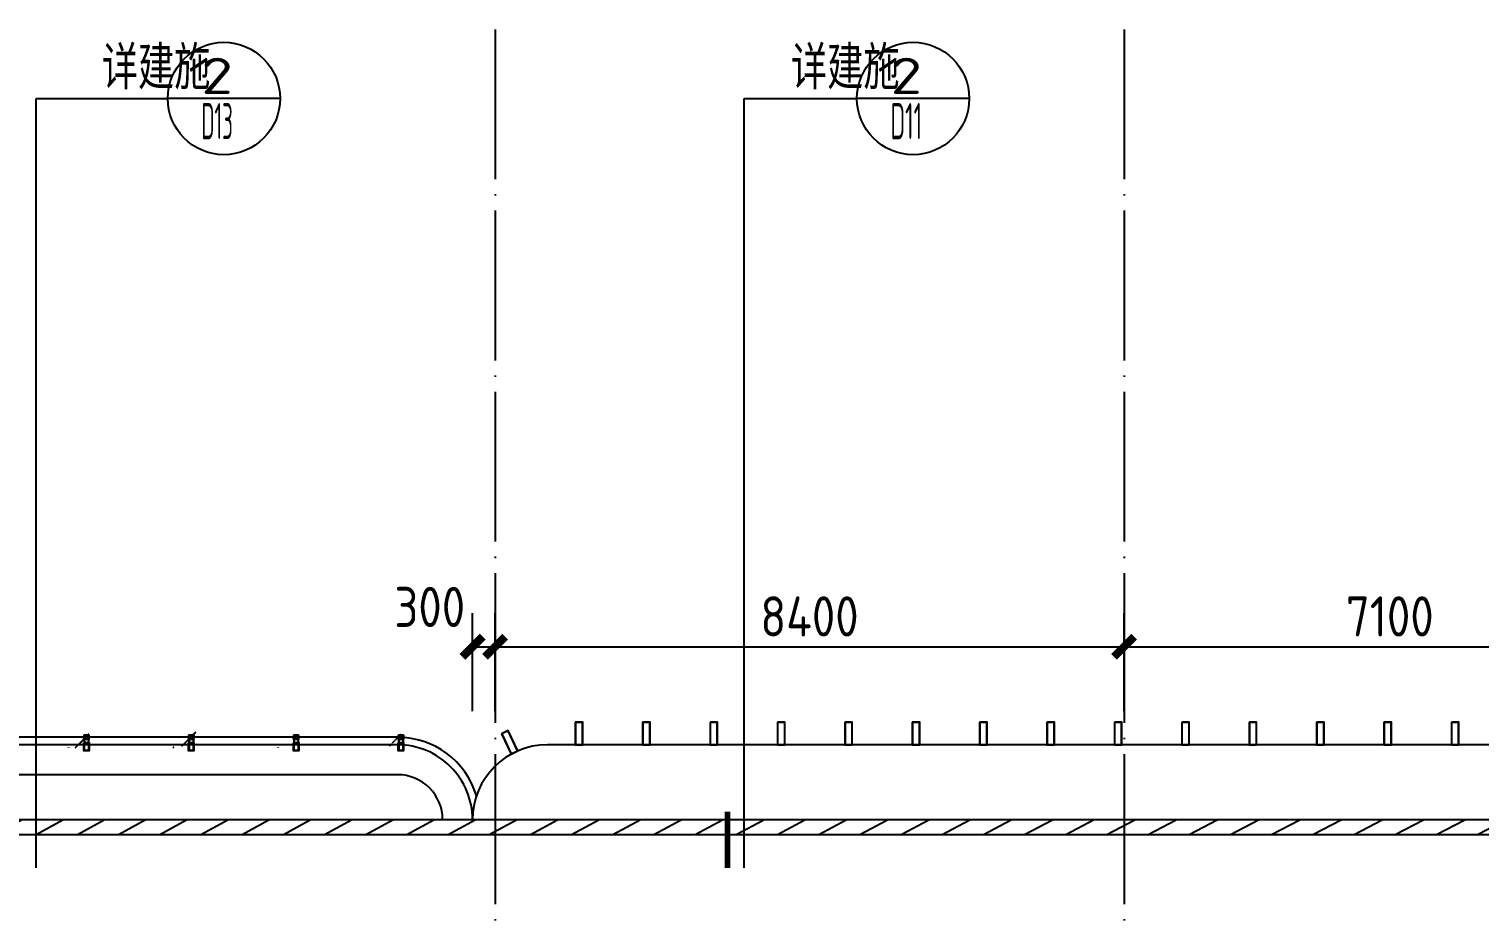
# Model space of a CAD drawing. Header units: inches. Extents: x 0 to 1813292486, y 0 to 3473589894.
# Drawn here: x 600559262 to 600578627, y 3473289352 to 3473301276 of the extents above; entities that cross this region are included whole.
import ezdxf
from ezdxf.enums import TextEntityAlignment as Align

# ---------------------------------------------------------------- set-up
doc = ezdxf.new("R2010")
doc.units = ezdxf.units.IN
doc.header["$LTSCALE"] = 1000
doc.header["$MEASUREMENT"] = 0
for name, pattern in [('AX-MALL-GIRD-200$0$DOTE', [2.4200000000000004, 2, -0.2, 0.02, -0.2]), ('AX-MALL-WALL-P02-QT$0$CENTER', [2, 1.25, -0.25, 0.25, -0.25]), ('AX-MALL-WALL-P02-QT$0$HIDDEN', [0.375, 0.25, -0.125]), ('AX-MALL-WALL-P02-QT$0$HIDDEN2', [4.7624999999999975, 3.174999999999998, -1.587499999999999])]:
    doc.linetypes.add(name, pattern=pattern)
for name, color, linetype in [('A-Anno-Note', 241, 'Continuous'), ('AX-MALL-DIM-P02$0$A-Anno-Dims', 3, 'Continuous'), ('AX-MALL-DIM-P02$0$A-Detl-Thin', 131, 'Continuous'), ('AX-MALL-DIM-SY-P02$0$A-Anno-Note', 241, 'Continuous'), ('AX-MALL-DIM-SY-P02$0$DIM_IDEN', 3, 'Continuous'), ('AX-MALL-GIRD-200$0$A-Grid', 222, 'AX-MALL-GIRD-200$0$DOTE'), ('AX-MALL-P02-200$0$A-Anno-Note', 241, 'Continuous'), ('AX-MALL-WALL-P02$0$A-Anno-Note', 241, 'Continuous'), ('AX-MALL-WALL-P02-QT$0$A-Anno-Note', 241, 'Continuous'), ('AX-MALL-WALL-P02-QT$0$A-Detl-Fine', 152, 'Continuous'), ('AX-MALL-WALL-P02-QT$0$A-Detl-Patt', 8, 'Continuous'), ('AX-MALL-WALL-P02-QT$0$A-Detl-Thin', 131, 'Continuous'), ('AX-MALL-WALL-P02-QT$0$A-Flor', 41, 'Continuous'), ('AX-MALL-WALL-P02-QT$0$A-Wall', 2, 'Continuous'), ('AX-MALL-WALL-P02-QT$0$A-Wall-Patt', 13, 'Continuous'), ('AX-MALL-WALL-P02-QT$0$A-Wind', 4, 'Continuous'), ('AX-MALL-WALL-P02-QT$0$AP', 3, 'Continuous'), ('AX-MALL-WALL-P02-QT$0$FIX', 2, 'Continuous'), ('AX-MALL-WALL-P02-QT$0$GASKET', 2, 'Continuous'), ('AX-MALL-WALL-P02-QT$0$TEXT', 2, 'Continuous'), ('AX-MALL-ZTKD-P02$0$A-Anno-Note', 241, 'Continuous')]:
    doc.layers.add(name, color=color, linetype=linetype)
doc.styles.add('AX-MALL-DIM-P02$0$_TCH_DIM_T3', font='gbenor.shx')
doc.styles.add('AX-MALL-DIM-SY-P02$0$_TCH_DIM', font='gbenor.shx')
doc.styles.add('AX-MALL-DIM-SY-P02$0$_TCH_LABEL', font='gbenor.shx')
doc.dimstyles.new('AX-MALL-DIM-P02$0$_TCH_ARCH&&180', dxfattribs={"dimtxt": 535.5, "dimasz": 270, "dimexe": 450, "dimexo": 450, "dimgap": 137.25, "dimtad": 1, "dimdec": 0, "dimzin": 0, "dimdsep": 46, "dimtxsty": 'AX-MALL-DIM-P02$0$_TCH_DIM_T3', "dimblk": 'AX-MALL-DIM-P02$0$_ArchTick', "dimcen": 0.09, "dimclrt": 7, "dimazin": 2, "dimtfac": 1, "dimtdec": 0, "dimtix": 1, "dimtmove": 2, "dimatfit": 3, "dimfxl": 500, "dimtolj": 1, "dimtzin": 0, "dimarcsym": 0})

# ---------------------------------------------------------------- blocks, each defined once
blk = doc.blocks.new('AX-MALL-GIRD-200')
at = {"layer": 'AX-MALL-GIRD-200$0$A-Grid'}
for p, q in [((600401631.5671628, 3473162765.920172), (600362902.028213, 3473058802.19309)), ((600409503.1075954, 3473159833.540385), (600370773.5686462, 3473055869.813304))]:
    blk.add_line(p, q, dxfattribs=at)
blk = doc.blocks.new('AX-MALL-WALL-P02-QT$0$gerthrthrth')
at = {"layer": 'AX-MALL-WALL-P02-QT$0$A-Flor'}
for points in [[(-99.99999976158142, 300.0000004768372), (-99.99999976158142, 4.76837158203125e-07), (1.192092895507812e-07, 4.76837158203125e-07), (1.192092895507812e-06, 299.9999995231628)], [(-96.99999964237213, 296.9999995231628), (-96.99999988079071, 3.000000476837158), (-2.999999761581421, 3.000000953674316), (-2.999998927116394, 296.9999995231628)]]:
    blk.add_lwpolyline(points, close=True, dxfattribs=at)
blk = doc.blocks.new('AX-MALL-WALL-P02-QT$0$fegehrthr')
at = {"layer": 'AX-MALL-WALL-P02-QT$0$A-Detl-Fine'}
blk.add_line((242327.1743551493, 135611.3383717537), (232571.174358964, 135611.3371806145), dxfattribs=at)
blk.add_arc((242327.1743528843, 134611.338373661), 1000.000000363396, 0, 90, dxfattribs=at)
at = {"layer": 'AX-MALL-WALL-P02-QT$0$A-Detl-Patt'}
blk.add_lwpolyline([(242927.1743543148, 134611.3384227753, 0.4142135738746537), (242327.1742802858, 135211.3383727074), (232571.1742845774, 135211.3371815681, 0.4142135345914219), (231971.1743576527, 134611.3371653557)], format="xyb", dxfattribs=at)
at = {"layer": 'AX-MALL-WALL-P02-QT$0$A-Detl-Thin'}
blk.add_line((242327.1743412018, 135711.3383760452), (232505.1489539146, 135711.3371729851), dxfattribs=at)
for points in [[(238131.1743600368, 135636.3371767998), (238131.1743596792, 135536.3371739388), (238211.1743606329, 135536.3371748924), (238211.17435956, 135636.3371767998)], [(239531.1743593216, 135636.3371758461), (239531.1743594408, 135536.3371748924), (239611.1743592024, 135536.3371758461), (239611.1743592024, 135636.3371772766)], [(240931.1743590832, 135636.3371763229), (240931.1743593216, 135536.3371767998), (241011.1743587255, 135536.3371767998), (241011.1743600368, 135636.3371787071)], [(242331.17435956, 135636.3371782303), (242331.1743587255, 135536.3371782303), (242411.174358964, 135536.3371772766), (242411.1743593216, 135636.3371767998)]]:
    blk.add_lwpolyline(points, close=True, dxfattribs=at)
blk.add_arc((242327.1743528843, 134611.338373661), 1100.000000363396, 16.89937965092913, 90, dxfattribs=at)
at = {"layer": 'AX-MALL-WALL-P02-QT$0$A-Flor'}
for p, q in [((323377.1744827032, 135611.3443951607), (244327.1744560003, 135611.3485383987)), ((243327.1743292809, 134611.3490700722), (243327.1743575335, 134663.7476849556))]:
    blk.add_line(p, q, dxfattribs=at)
blk.add_arc((244327.1743307114, 134611.3485393524), 1000.000000449816, 89.99999316981084, 179.9999726792433, dxfattribs=at)
for p, rotation in [((243933.3297474384, 135530.5255856514), 25.52463723462164), ((244798.6991392374, 135611.348482132), 359.9999999798665), ((245698.6991397142, 135611.3484783173), 359.9999999798665), ((246598.699139595, 135611.3484787941), 359.9999999798665), ((247498.6991391182, 135611.3484435081), 359.9999999806766), ((248398.6991385221, 135611.348443985), 359.9999999798665), ((249298.6991382837, 135611.3484454155), 359.9999999798665), ((250198.6991397142, 135611.3484396935), 359.9999999798665), ((251098.6991385221, 135611.3484425545), 359.9999999798665), ((251998.6991392374, 135611.3484416008), 359.9999999798665), ((252898.699138999, 135611.3484406471), 359.9999999798665), ((253798.6991388798, 135611.348441124), 359.9999999798665), ((254698.6991387606, 135611.3484420776), 359.9999999798665), ((255598.6991401911, 135611.3484382629), 359.9999999798665), ((256498.6991387606, 135611.3484406471), 359.9999999798665)]:
    blk.add_blockref('AX-MALL-WALL-P02-QT$0$gerthrthrth', p, dxfattribs=dict(at, rotation=rotation))
blk = doc.blocks.new('AX-MALL-WALL-P02-QT$0$尺寸分格点')
at = {"ltscale": 10}
h = blk.add_hatch(color=1, dxfattribs=at)
h.dxf.hatch_style = 1
edge = h.paths.add_edge_path()
edge.add_line((0, -1.5), (-5.470445860503725e-37, 1.862645149230957e-09))
edge.add_line((0, 1.862645149230957e-09), (-1.5, 0))
edge.add_arc((0, 0), 1.5, 180, 270)
edge = h.paths.add_edge_path()
edge.add_line((0, 1.5), (5.470445846917725e-37, 1.862645149230957e-09))
edge.add_line((0, 1.862645149230957e-09), (1.5, 0))
edge.add_arc((0, 0), 1.5, 0, 90)
for p, q in [((-2.5, 0), (2.5, 0)), ((0, -2.5), (0, 2.5))]:
    blk.add_line(p, q)
blk.add_circle((0, 0), 1.5)
blk = doc.blocks.new('AX-MALL-WALL-P02-QT$0$定位点')
blk.add_blockref('AX-MALL-WALL-P02-QT$0$尺寸分格点', (0, 0))
blk = doc.blocks.new('AX-MALL-WALL-P02-QT$0$A$C3802349C')
at = {"layer": 'AX-MALL-WALL-P02-QT$0$GASKET'}
h = blk.add_hatch(dxfattribs=at)
h.set_pattern_fill('ANSI35', color=1, scale=0.3750125207812556, angle=-180, style=0)
h.set_pattern_definition([(225, (-14292809.63515486, -9063882.472551338), (0.8419271213058608, -0.8419271213058608), []), (225, (-14292810.47708235, -9063882.472551338), (0.8419271213058608, -0.8419271213058608), [1.488330941850608, -0.2976661883701216, 0, -0.2976661883701216])])
edge = h.paths.add_edge_path()
edge.add_line((-4.151144333183765, 8), (-1.924371063709259, 8))
edge.add_line((-1.924371063709259, 8), (0, 0))
edge.add_line((0, 0), (-1, 0))
edge.add_arc((-173.3719842011968, -63.27551823887059), 183.6188774223807, 20.15753080045417, 22.84073975264292)
at = {"layer": 'AX-MALL-WALL-P02-QT$0$GASKET', "elevation": -0.1213156449062388}
blk.add_lwpolyline([(-4.151144333183765, 8), (-1.924371063709259, 8), (0, 0), (-1, 0, 0.01170824263980096)], format="xyb", close=True, dxfattribs=at)
blk = doc.blocks.new('AX-MALL-WALL-P02-QT$0$A$C431B1AE9')
at = {"layer": 'AX-MALL-WALL-P02-QT$0$GASKET'}
h = blk.add_hatch(dxfattribs=at)
h.set_pattern_fill('ANSI37', color=1, scale=0.35, style=0)
h.set_pattern_definition([(45, (-14292809.63515486, -9063882.472551338), (-0.3928862052967754, 0.3928862052967754), []), (135, (-14292809.63515486, -9063882.472551338), (-0.3928862052967754, -0.3928862052967754), [])])
h.paths.add_polyline_path([(3.006717517971992, 0), (0, 0), (-1.924371063709259, 8), (-1, 8), (-0.3333333134651184, 7), (0.3333333134651184, 7), (0.6666666865348816, 8), (1.333333313465118, 8), (1.666666686534882, 7), (2.333333313465118, 7), (2.666666686534882, 8), (3.333333313465118, 8), (3.666666686534882, 7), (4.333333313465118, 7), (4.666666686534882, 8), (5.333333313465118, 8), (5.666666686534882, 7), (6.333333313465118, 7), (6.666666686534882, 8), (7.333333313465118, 8), (7.666666686534882, 7), (8.333333313465118, 7), (8.666666686534882, 8), (9.333333313465118, 8), (9.666666686534882, 7), (10.33333331346512, 7), (11, 8), (11.82815510034561, 8), (10, 0), (6.993282483890653, 0), (6.993282483890653, -1.195969490334392), (7.790595477446914, -1.195969490334392), (7.790595477446914, -1.886535448953509), (6.786871323361993, -2.890259601175785), (3.213128676638007, -2.890259601175785), (2.209404524415731, -1.886535448953509), (2.209404524415731, -1.195969490334392), (3.006717517971992, -1.195969490334392)])
edge = h.paths.add_edge_path(flags=16)
edge.add_ellipse((5, 3.75), major_axis=(-3.000000000596629, 1.102163919055573e-15), ratio=0.5833333332173223, start_angle=0, end_angle=360, ccw=False)
h.paths.add_polyline_path([(4.202687006443739, -0.1993282493203878), (4.202687006443739, -1.694290110841393), (5.797312993556261, -1.694290110841393), (5.797312993556261, -0.1993282493203878)], flags=16)
for points in [[(6.993282483890653, 0), (10, 0), (11.82815510034561, 8), (11, 8), (10.33333331346512, 7), (9.666666686534882, 7), (9.333333313465118, 8), (8.666666686534882, 8), (8.333333313465118, 7), (7.666666686534882, 7), (7.333333313465118, 8), (6.666666686534882, 8), (6.333333313465118, 7), (5.666666686534882, 7), (5.333333313465118, 8), (4.666666686534882, 8), (4.333333313465118, 7), (3.666666686534882, 7), (3.333333313465118, 8), (2.666666686534882, 8), (2.333333313465118, 7), (1.666666686534882, 7), (1.333333313465118, 8), (0.6666666865348816, 8), (0.3333333134651184, 7), (-0.3333333134651184, 7), (-1, 8), (-1.924371063709259, 8), (0, 0), (3.006717517971992, 0), (3.006717517971992, 0), (3.006717517971992, -1.195969490334392), (2.209404524415731, -1.195969490334392), (2.209404524415731, -1.886535448953509), (3.213128676638007, -2.890259601175785), (6.786871323361993, -2.890259601175785), (7.790595477446914, -1.886535448953509), (7.790595477446914, -1.195969490334392), (6.993282483890653, -1.195969490334392)], [(5.797312993556261, -0.1993282493203878), (5.797312993556261, -1.694290110841393), (4.202687006443739, -1.694290110841393), (4.202687006443739, -0.1993282493203878)]]:
    blk.add_lwpolyline(points, close=True, dxfattribs=at)
at = {"layer": 'AX-MALL-WALL-P02-QT$0$GASKET', "extrusion": (0, 0, -1)}
blk.add_ellipse((5, 3.75), major_axis=(-3.000000000596629, 1.102163919055573e-15), ratio=0.5833333332173223, dxfattribs=at)
blk = doc.blocks.new('AX-MALL-WALL-P02-QT$0$A$C6D1904FE')
at = {"color": 6, "ltscale": 10}
for name in ['AX-MALL-WALL-P02-QT$0$A$C3802349C', 'AX-MALL-WALL-P02-QT$0$A$C431B1AE9']:
    blk.add_blockref(name, (-5, 2.890259601175785), dxfattribs=at)
blk = doc.blocks.new('*U248')
at = {"color": 8, "linetype": 'AX-MALL-WALL-P02-QT$0$HIDDEN'}
for p, q in [((1.13686837721616e-13, 1.999999999999886), (40, 2.000000000000114)), ((39.00000000000011, -3.000000000000114), (39.00000000000028, 2.999999999999659)), ((1.13686837721616e-13, -2.000000000000114), (40, -2.000000000000341))]:
    blk.add_line(p, q, dxfattribs=at)
at = {"color": 0, "linetype": 'ByBlock'}
blk.add_lwpolyline([(5.684341886080801e-14, 5.999999999999886), (-1.838248336817855, 5.999999999999659, 0.2271033335269274), (-2.617369142194775, 5.626873807574043, 0.3523503326370215), (-2.617369142194832, -5.626873807574043, 0.227103333526957), (-1.838248336817799, -5.999999999999886), (-5.684341886080801e-14, -5.999999999999886)], format="xyb", close=True, dxfattribs=at)
at = {"color": 8, "linetype": 'AX-MALL-WALL-P02-QT$0$HIDDEN2'}
blk.add_lwpolyline([(-4.568611867420884, 0.7499999999998863), (-2.300000000000068, 0.7499999999998863), (-2.300000000000125, -0.7500000000001137), (-4.568611867420941, -0.7500000000001137)], dxfattribs=at)
at = {"color": 8, "linetype": 'ByBlock'}
blk.add_lwpolyline([(1.13686837721616e-13, -3.000000000000114), (39.00000000000028, -3.000000000000341), (40.00000000000045, -1.999999999999432), (39.99999999999955, 2.000000000000114), (39.00000000000028, 3.000000000000114), (1.13686837721616e-13, 2.999999999999886)], dxfattribs=at)
at = {"layer": 'AX-MALL-WALL-P02-QT$0$TEXT', "color": 8, "linetype": 'AX-MALL-WALL-P02-QT$0$CENTER'}
blk.add_line((43, -1.13686837721616e-13), (-7.600000000000023, -1.13686837721616e-13), dxfattribs=at)
blk = doc.blocks.new('AX-MALL-WALL-P02-QT$0$A$C4A6E1F89')
at = {"layer": 'AX-MALL-WALL-P02-QT$0$AP'}
for points in [[(31.30000000074506, 13.80000000074506), (31.30000000074506, 10), (27.30000000074506, 10), (27.30000000074506, 9), (31.30000000074506, 9), (31.30000000074506, 1.200000001117587), (-31.30000000074506, 1.200000001117587), (-31.30000000074506, 9), (-27.30000000074506, 9), (-27.30000000074506, 10), (-31.30000000074506, 10), (-31.30000000074506, 13.80000000074506), (-30.16000000014901, 15.32000000029802, 0.2874411353254684), (-30.13336061313748, 15.63748977147043), (-31.30000000074506, 17.90000000037253), (-31.30000000074506, 22), (-32.5, 22), (-32.5, 0), (32.5, 0), (32.5, 22), (31.30000000074506, 22), (31.30000000074506, 17.90000000037253), (30.13336061313748, 15.63748977147043, 0.2874411353254668), (30.16000000014901, 15.32000000029802)], [(0, 15.90000000037253), (0.400000000372529, 15.5), (28.30000000074506, 15.5), (28.30000000074506, 10.5), (29.80000000074506, 10.5), (31, 13.5), (29.93968884833157, 15.35087553970516, -0.2449413473478261), (29.9286532253027, 15.6279489248991), (31, 17.90000000037253), (31, 21.5, 0.414213562373095), (30.5, 22), (29.09999999962747, 22, 1.000000000000455), (29.09999999962747, 20.80000000074506), (29.09999999962747, 20.80000000074506, -0.4142135623733198), (29.59999999962747, 20.30000000074506), (29.59999999962747, 18.90000000037253, -0.4142135623731125), (29.09999999962747, 18.40000000037253), (23.90000000037253, 18.40000000037253, -0.4142135623730815), (23.40000000037253, 18.90000000037253), (23.40000000037253, 20.30000000074506, -0.4142135623731302), (23.90000000037253, 20.80000000074506, 0.9999999999998862), (23.90000000037253, 22), (21.40000000037253, 22), (21.40000000037253, 18.5), (11.40000000037253, 18.5), (9.300000000745058, 22), (8.5, 22), (8.5, 20), (-8.5, 20), (-8.5, 22), (-9.300000000745058, 22), (-11.40000000037253, 18.5), (-21.40000000037253, 18.5), (-21.40000000037253, 22), (-23.90000000037253, 22, 0.9999999999999053), (-23.90000000037253, 20.80000000074506, -0.4142135623731302), (-23.40000000037253, 20.30000000074506), (-23.40000000037253, 18.90000000037253, -0.4142135623730814), (-23.90000000037253, 18.40000000037253), (-29.09999999962747, 18.40000000037253, -0.4142135623731125), (-29.59999999962747, 18.90000000037253), (-29.59999999962747, 20.30000000074506, -0.4142135623733199), (-29.09999999962747, 20.80000000074506), (-29.09999999962747, 20.80000000074506, 1.000000000000473), (-29.09999999962747, 22), (-30.5, 22, 0.414213562373095), (-31, 21.5), (-31, 17.90000000037253), (-29.9286532253027, 15.6279489248991, -0.2449413473478107), (-29.93968885019422, 15.35087553970516), (-31, 13.5), (-29.80000000074506, 10.5), (-28.30000000074506, 10.5), (-28.30000000074506, 15.5), (-0.400000000372529, 15.5)]]:
    blk.add_lwpolyline(points, format="xyb", close=True, dxfattribs=at)
at = {"layer": 'AX-MALL-WALL-P02-QT$0$FIX', "extrusion": (-4.689947558750686e-09, -3.877222664414375e-09, -1), "xscale": -1, "zscale": -1, "rotation": 270}
blk.add_blockref('*U248', (-1.862645058000427e-09, 15.5, -7.954930736642706e-08), dxfattribs=at)
at = {"layer": 'AX-MALL-WALL-P02-QT$0$GASKET'}
blk.add_blockref('AX-MALL-WALL-P02-QT$0$A$C6D1904FE', (-26.5, 19.10974039882421, 0.1213156449062388), dxfattribs=at)
at = {"layer": 'AX-MALL-WALL-P02-QT$0$GASKET', "extrusion": (0, 0, -1), "zscale": -1, "rotation": 270}
blk.add_blockref('AX-MALL-WALL-P02-QT$0$定位点', (1.117587089538574e-07, 30.00001611188054, -0.1695423254371126), dxfattribs=at)
at = {"layer": 'AX-MALL-WALL-P02-QT$0$GASKET', "xscale": -1}
blk.add_blockref('AX-MALL-WALL-P02-QT$0$A$C6D1904FE', (26.49999977648258, 19.10974039882421, 0.1213156449062388), dxfattribs=at)
blk = doc.blocks.new('AX-MALL-WALL-P02-QT$0$A$C201F0766')
at = {"layer": 'AX-MALL-WALL-P02-QT$0$GASKET'}
h = blk.add_hatch(dxfattribs=at)
h.set_pattern_fill('ANSI35', color=1, scale=0.3750125207812556, angle=-180, style=0)
h.set_pattern_definition([(225, (-14292808.12419919, -9063908.843573337), (0.8419271213058608, -0.8419271213058608), []), (225, (-14292808.96612667, -9063908.843573337), (0.8419271213058608, -0.8419271213058608), [1.488330941850608, -0.2976661883701216, 0, -0.2976661883701216])])
edge = h.paths.add_edge_path()
edge.add_line((4.625009316951036, 7.210309842135757), (4.581123173236847, 7.210309841670096))
edge.add_ellipse((2.60770320892334e-08, 8.022399073466659), major_axis=(-7.236123461634007e-16, 5.908938361333678), ratio=0.782714245397402, start_angle=97.89939189545902, end_angle=262.100608104541, ccw=False)
edge.add_line((-4.581123121082783, 7.210309841670096), (-4.624990671873093, 7.210309842135757))
edge.add_line((-4.624990671873093, 7.210309842135757), (-4.625000026077032, -0.879502881783992))
edge.add_arc((-3.725290298461914e-07, -12.60038345353678), 12.60038345226483, 68.4660575448051, 111.5339390721038, ccw=False)
edge.add_line((4.624999966472387, -0.8795031546615064), (4.625009316951036, 7.210309842135757))
h = blk.add_hatch(dxfattribs=at)
h.set_pattern_fill('HONEY', color=1, scale=0.3750125207812556, angle=-180, style=0)
h.set_pattern_definition([(180, (-14292808.12419919, -9063908.843573337), (-0.8929985651103648, -0.515572838757882), [0.5953323767402432, -1.190664753480486]), (299.9999999999999, (-14292808.12419919, -9063908.843573337), (0.8929984584207664, -0.5155730235496873), [0.5953323767402432, -1.190664753480486]), (240, (-14292808.12419919, -9063908.843573337), (-1.066895984922232e-07, -1.031145862307569), [-1.190664753480486, 0.5953323767402432])])
edge = h.paths.add_edge_path()
edge.add_ellipse((-8.195638656616211e-08, 8.022399073466659), major_axis=(-1.447224692326801e-15, 5.908938361333678), ratio=0.782714245397402, start_angle=0, end_angle=360)
blk = doc.blocks.new('AX-MALL-WALL-P02-QT$0$A$C398804AB')
at = {"color": 3}
blk.add_lwpolyline([(-7.749999977648258, 0.3999998643994331, 0.4142135656464321), (-7.249999970197678, -0.1000001300126314), (-0.09999999962747097, -0.1000000014901161), (0, 0), (0.09999999962747097, -0.1000000014901161), (7.249999970197678, -0.1000001300126314, 0.4142135656464319), (7.749999977648258, 0.3999998643994331)], format="xyb", dxfattribs=at)
at = {"layer": 'AX-MALL-WALL-P02-QT$0$AP'}
blk.add_lwpolyline([(-7.749999977648258, 0.3999998681247234), (-7.75, 36.51999995112419), (-23.5, 36.51999995112419), (-23.5, 33.01999995112419, -0.414213562373095), (-24, 32.51999995112419), (-25.40000000037253, 32.51999995112419, -0.9999999999999999), (-25.40000000037253, 33.71999995037913, 0.4142135623730647), (-24.90000000037253, 34.21999995037913), (-24.90000000037253, 35.61999995075166, 0.4142135623730833), (-25.40000000037253, 36.11999995075166), (-30.59999999962747, 36.11999995075166, 0.4142135623731005), (-31.09999999962747, 35.61999995075166), (-31.09999999962747, 34.21999995037913, 0.4142135623731651), (-30.59999999962747, 33.71999995037913, -0.9999999999999999), (-30.59999999962747, 32.51999995112419), (-32, 32.51999995112419, -0.4142135623730762), (-32.5, 33.01999995112419), (-32.5, 182.0199982952327, -0.4142135623730963), (-32, 182.5199982952327), (32, 182.5199982952327, -0.4142135623730427), (32.5, 182.0199982952327), (32.5, 33.01999995112419, -0.4142135623730139), (32, 32.51999995112419), (30.59999999962747, 32.51999995112419, -0.9999999999999999), (30.59999999962747, 33.71999995037913, 0.4142135623732183), (31.09999999962747, 34.21999995037913), (31.09999999962747, 35.61999995075166, 0.4142135623730417), (30.59999999962747, 36.11999995075166), (25.40000000037253, 36.11999995075166, 0.4142135623731484), (24.90000000037253, 35.61999995075166), (24.90000000037253, 34.21999995037913, 0.4142135623730417), (25.40000000037253, 33.71999995037913, -0.9999999999999999), (25.40000000037253, 32.51999995112419), (24, 32.51999995112419, -0.4142135623730417), (23.5, 33.01999995112419), (23.5, 36.51999995112419), (7.75, 36.51999995112419), (7.750000022351742, 0.3999998681247234)], format="xyb", dxfattribs=at)
for points in [[(29.5, 40.52000945061445), (-29.5, 40.52000945061445), (-29.5, 64.45474449545145), (-28.49999050050974, 65.45475399307907), (-28.49999050050974, 85.45475399307907), (-29.5, 86.45476348884404), (-29.5, 92.92071198485792), (-28.49999050050974, 93.92072148248553), (-28.49999050050974, 113.9207214824855), (-29.5, 114.9207309782505), (-29.5, 179.5199982952327), (29.5, 179.5199982952327), (29.5, 114.9207309782505), (28.49999050050974, 113.9207214824855), (28.49999050050974, 93.92072148248553), (29.5, 92.92071198485792), (29.5, 86.45476348884404), (28.49999050050974, 85.45475399307907), (28.49999050050974, 65.45475399307907), (29.5, 64.45474449545145)], [(-4.75, 2.899999890476465), (-4.75, 36.51999995112419), (4.75, 36.51999995112419), (4.75, 2.899999890476465)]]:
    blk.add_lwpolyline(points, close=True, dxfattribs=at)
blk = doc.blocks.new('AX-MALL-WALL-P02-QT$0$A$C031A570D')
at = {"layer": 'AX-MALL-WALL-P02-QT$0$GASKET'}
h = blk.add_hatch(dxfattribs=at)
h.set_pattern_fill('ANSI37', color=1, scale=0.35, style=0)
h.set_pattern_definition([(45, (-28686473.88232677, -17866958.96207136), (-0.3928862052967754, 0.3928862052967754), []), (135, (-28686473.88232677, -17866958.96207136), (-0.3928862052967754, -0.3928862052967754), [])])
edge = h.paths.add_edge_path(flags=16)
edge.add_line((0.4479895178228617, -2.5), (-0.6520104836672544, -2.5))
edge.add_arc((-0.6520104836841905, -2.300000000761994), 0.1999999992380062, 179.9999999951482, 270.0000000048518, ccw=False)
edge.add_line((-0.8520104829221964, -2.300000000745058), (-0.8520104829221964, -1.099999999627471))
edge.add_arc((-0.6520104827190034, -1.100000000575722), 0.200000000203193, 89.9999997380454, 179.9999997283461, ccw=False)
edge.add_line((-0.6520104818046093, -0.900000000372529), (0.4479895178228617, -0.900000000372529))
edge.add_arc((0.4479895178228099, -1.099999999627523), 0.1999999992549937, 1.4779288903810084e-11, 89.99999999998522, ccw=False)
edge.add_line((0.6479895170778036, -1.099999999627471), (0.6479895170778036, -2.300000000745058))
edge.add_arc((0.447989517822728, -2.300000000744924), 0.1999999992550756, 270.00000000003826, 359.9999999999617, ccw=False)
edge = h.paths.add_edge_path(flags=16)
edge.add_line((3.25, -6.959776679053903), (3.249999998137355, -5.460273051634431))
edge.add_arc((2.752593796818533, -5.588659923981967), 0.5137082032648524, 14.47288401547785, 73.43202089108867)
edge.add_arc((0.05064282435228568, -16.32822180133598), 11.58749800659758, 75.76971431944138, 104.7475452508029)
edge.add_arc((-2.826484009876017, -5.549036338968328), 0.4327163524049084, 99.65762587733333, 168.1638378280875)
edge.add_arc((-2.749886801641897, -5.460276642814279), 0.5001132002336419, 179.9995885742495, 180.0004114257505, ccw=False)
edge.add_line((-3.250000001862645, -5.460273051634431), (-3.25, -6.959776679053903))
edge.add_arc((-2.750000000785429, -6.959776678984368), 0.4999999992145705, 180.0000000079681, 252.652994767184)
edge.add_arc((-2.664828544169689e-11, 1.844165788236001), 9.723443118255906, 252.6532655821475, 287.3467351540981)
edge.add_arc((2.750000001329266, -6.959776679368228), 0.499999998670735, 287.3470194983008, 360.000000036019)
edge = h.paths.add_edge_path()
edge.add_line((4, -10.12004972994328), (5.196692196652293, -10.12004972994328))
edge.add_arc((5.196692197142482, -9.920049729702583), 0.2000000002406921, 269.9999998595713, 383.1985898189387)
edge.add_line((5.380521204322577, -9.841265872120857), (4.05898916348815, -2.646648775786161))
edge.add_arc((3.866236349709822, -2.700000001174841), 0.200000001174841, 15.47132820595848, 90.00000004069459)
edge.add_line((3.866236349567771, -2.5), (1.599999997764826, -2.5))
edge.add_arc((1.599999997764726, -2.300000000745158), 0.1999999992548425, 179.9999999999715, 270.0000000000285, ccw=False)
edge.add_line((1.399999998509884, -2.300000000745058), (1.399999998509884, -1.5))
edge.add_arc((1.599999997765529, -1.500000000000703), 0.1999999992556454, 90.00000000020151, 179.9999999997985, ccw=False)
edge.add_line((1.599999997764826, -1.300000000745058), (2.299999998882413, -1.300000000745058))
edge.add_arc((2.299999998012943, -1.100000000620646), 0.2000000001244118, 270.0000002490847, 360.0000002845238)
edge.add_line((2.499999998137355, -1.099999999627471), (2.499999998137355, -0.2000000011175871))
edge.add_arc((2.299999997951289, -0.2000000001860655), 0.2000000001860656, 359.9999997331387, 449.9999997332528)
edge.add_line((2.299999998882413, 0), (-2.300000000745058, 0))
edge.add_arc((-2.300000000767888, -0.2000000010947573), 0.2000000010947573, 89.99999999345975, 180.0000000065402)
edge.add_line((-2.500000001862645, -0.2000000011175871), (-2.500000001862645, -1.099999999627471))
edge.add_arc((-2.300000000745037, -1.09999999962745), 0.2000000011176084, 180.0000000000061, 269.9999999999939)
edge.add_line((-2.300000000745058, -1.300000000745058), (-1.600000001490116, -1.300000000745058))
edge.add_arc((-1.600000000541876, -1.500000000914405), 0.2000000001693465, 2.619577230689174e-07, 90.00000027165089, ccw=False)
edge.add_line((-1.400000000372529, -1.5), (-1.400000002235174, -2.300000000745058))
edge.add_arc((-1.600000001489917, -2.300000000745257), 0.199999999254743, -90.00000000005701, 5.701394911739044e-11, ccw=False)
edge.add_line((-1.600000001490116, -2.5), (-4.750000001862645, -2.5))
edge.add_arc((-4.750000001862645, -2), 0.5, 180, 270, ccw=False)
edge.add_line((-5.250000001862645, -2), (-5.250000001862645, -1))
edge.add_line((-5.250000001862645, -1), (-5.550000000745058, -1))
edge.add_arc((-5.550000000745058, -1.700000001117587), 0.7000000011175871, 90, 180)
edge.add_line((-6.250000001862645, -1.700000001117587), (-6.250000001862645, -2.5))
edge.add_arc((-21.55097778051301, -2.75912886012348), 15.30317185255727, -26.563419290052877, 0.9702367440764874, ccw=False)
edge.add_arc((-7.501144340111677, -9.772550713046272), 0.4000000000772927, 154.8453495136513, 325.781492258753)
edge.add_arc((-18.33916502293011, -3.056458835212569), 13.14988893811881, 328.1403989887935, 352.6787409764221)
edge.add_arc((-5.10833269223211, -4.799999999425034), 0.1999999997975632, 90.00000038522899, 160.1791058056141, ccw=False)
edge.add_line((-5.108332693576813, -4.599999999627471), (-4.211626494303346, -4.599999999627471))
edge.add_arc((-4.211626495117946, -4.799999999972099), 0.2000000003446285, -24.401291975496406, 89.99999976663429, ccw=False)
edge.add_line((-4.029491625726223, -4.882624993100762), (-5.57977457717061, -10.12004972994328))
edge.add_line((-5.57977457717061, -10.12004972994328), (-3.85655820928514, -10.12004972994328))
edge.add_line((-3.85655820928514, -10.12004972994328), (-3.744390545412898, -10.04678599908948))
edge.add_line((-3.744390545412898, -10.04678599908948), (-3.601631700992584, -9.914268443360925))
edge.add_line((-3.601631700992584, -9.914268443360925), (-3.131442086771131, -9.432502878829837))
edge.add_arc((-2.966135769468793, -9.62004972916371), 0.249999999220435, 90.00000014064523, 131.3933860177586, ccw=False)
edge.add_line((-2.966135770082474, -9.370049729943275), (-2.741758463904262, -9.370049729943275))
edge.add_arc((-2.741758464839219, -9.470049730505703), 0.100000000562428, -5.315262114891084e-07, 89.99999946430859, ccw=False)
edge.add_line((-2.641758464276791, -9.470049731433392), (-2.631878837943077, -9.710395282134414))
edge.add_line((-2.631878837943077, -9.710395282134414), (-2.662470018491149, -9.873493811115623))
edge.add_line((-2.662470018491149, -9.873493811115623), (-2.784834742546082, -9.893881127238274))
edge.add_line((-2.784834742546082, -9.893881127238274), (-2.856214165687561, -9.914268443360925))
edge.add_line((-2.856214165687561, -9.914268443360925), (-2.866411225870252, -9.995817709714174))
edge.add_line((-2.866411225870252, -9.995817709714174), (-2.815425923094153, -10.09775429032743))
edge.add_line((-2.815425923094153, -10.09775429032743), (-2.744046501815319, -10.12004972994328))
edge.add_line((-2.744046501815319, -10.12004972994328), (-2.35655820928514, -10.12004972994328))
edge.add_line((-2.35655820928514, -10.12004972994328), (-2.244390545412898, -10.04678599908948))
edge.add_line((-2.244390545412898, -10.04678599908948), (-2.101631700992584, -9.914268443360925))
edge.add_line((-2.101631700992584, -9.914268443360925), (-1.631442086771131, -9.432502878829837))
edge.add_arc((-1.466135769468793, -9.62004972916371), 0.2499999992204352, 90.00000014064528, 131.3933860177586, ccw=False)
edge.add_line((-1.466135770082474, -9.370049729943275), (-1.241758463904262, -9.370049729943275))
edge.add_arc((-1.241758464838068, -9.470049730504552), 0.1000000005612769, -5.321857088347315e-07, 89.99999946496808, ccw=False)
edge.add_line((-1.141758464276791, -9.470049731433392), (-1.131878837943077, -9.710395282134414))
edge.add_line((-1.131878837943077, -9.710395282134414), (-1.162470018491149, -9.873493811115623))
edge.add_line((-1.162470018491149, -9.873493811115623), (-1.284834742546082, -9.893881127238274))
edge.add_line((-1.284834742546082, -9.893881127238274), (-1.356214165687561, -9.914268443360925))
edge.add_line((-1.356214165687561, -9.914268443360925), (-1.366411225870252, -9.995817709714174))
edge.add_line((-1.366411225870252, -9.995817709714174), (-1.315425923094153, -10.09775429032743))
edge.add_line((-1.315425923094153, -10.09775429032743), (-1.244046501815319, -10.12004972994328))
edge.add_line((-1.244046501815319, -10.12004972994328), (-0.85655820928514, -10.12004972994328))
edge.add_line((-0.85655820928514, -10.12004972994328), (-0.7443905454128981, -10.04678599908948))
edge.add_line((-0.7443905454128981, -10.04678599908948), (-0.6016317009925842, -9.914268443360925))
edge.add_line((-0.6016317009925842, -9.914268443360925), (-0.1314420867711306, -9.432502878829837))
edge.add_arc((0.03386423053591846, -9.62004972917618), 0.2499999992329053, 90.00000014172502, 131.3933860166789, ccw=False)
edge.add_line((0.03386422991752625, -9.370049729943275), (0.2582415360957384, -9.370049729943275))
edge.add_arc((0.2582415351619317, -9.470049730504552), 0.1000000005612769, -5.321857088347315e-07, 89.99999946496808, ccw=False)
edge.add_line((0.3582415357232094, -9.470049731433392), (0.3681211620569229, -9.710395282134414))
edge.add_line((0.3681211620569229, -9.710395282134414), (0.3375299815088511, -9.873493811115623))
edge.add_line((0.3375299815088511, -9.873493811115623), (0.2151652574539185, -9.893881127238274))
edge.add_line((0.2151652574539185, -9.893881127238274), (0.143785834312439, -9.914268443360925))
edge.add_line((0.143785834312439, -9.914268443360925), (0.1335887741297483, -9.995817709714174))
edge.add_line((0.1335887741297483, -9.995817709714174), (0.1845740769058466, -10.09775429032743))
edge.add_line((0.1845740769058466, -10.09775429032743), (0.2559534981846809, -10.12004972994328))
edge.add_line((0.2559534981846809, -10.12004972994328), (0.64344179071486, -10.12004972994328))
edge.add_line((0.64344179071486, -10.12004972994328), (0.7556094545871019, -10.04678599908948))
edge.add_line((0.7556094545871019, -10.04678599908948), (0.8983682990074158, -9.914268443360925))
edge.add_line((0.8983682990074158, -9.914268443360925), (1.368557913228869, -9.432502878829837))
edge.add_arc((1.533864230537446, -9.620049729180224), 0.2499999992369481, 90.00000014207512, 131.3933860163288, ccw=False)
edge.add_line((1.533864229917526, -9.370049729943275), (1.936520639806986, -9.370049729943275))
edge.add_arc((1.9365206398038, -9.470049731436577), 0.1000000014933011, 1.8247874322696589e-09, 89.99999999817493, ccw=False)
edge.add_line((2.036520641297102, -9.470049731433392), (2.046400267630816, -9.710395282134414))
edge.add_line((2.046400267630816, -9.710395282134414), (2.015809085220098, -9.873493811115623))
edge.add_line((2.015809085220098, -9.873493811115623), (1.893444361165166, -9.893881127238274))
edge.add_line((1.893444361165166, -9.893881127238274), (1.822064939886332, -9.914268443360925))
edge.add_line((1.822064939886332, -9.914268443360925), (1.811867879703641, -9.995817709714174))
edge.add_line((1.811867879703641, -9.995817709714174), (1.862853180617094, -10.09775429032743))
edge.add_line((1.862853180617094, -10.09775429032743), (1.934232603758574, -10.12004972994328))
edge.add_line((1.934232603758574, -10.12004972994328), (2.321720896288753, -10.12004972994328))
edge.add_line((2.321720896288753, -10.12004972994328), (2.433888560160995, -10.04678599908948))
edge.add_line((2.433888560160995, -10.04678599908948), (2.576647404581308, -9.914268443360925))
edge.add_line((2.576647404581308, -9.914268443360925), (3.046837016940117, -9.432502878829837))
edge.add_arc((3.212143335179332, -9.620049731643517), 0.2500000017002416, 89.99999992847489, 131.3933858030421, ccw=False)
edge.add_line((3.212143335491419, -9.370049729943275), (3.614799745380878, -9.370049729943275))
edge.add_arc((3.614799744440467, -9.470049730511159), 0.1000000005678832, -5.28400619259628e-07, 89.99999946118368, ccw=False)
edge.add_line((3.714799745008349, -9.470049731433392), (3.724679371342063, -9.710395282134414))
edge.add_line((3.724679371342063, -9.710395282134414), (3.694088190793991, -9.873493811115623))
edge.add_line((3.694088190793991, -9.873493811115623), (3.571723466739058, -9.893881127238274))
edge.add_line((3.571723466739058, -9.893881127238274), (3.500344043597579, -9.914268443360925))
edge.add_line((3.500344043597579, -9.914268443360925), (3.490146983414888, -9.995817709714174))
edge.add_line((3.490146983414888, -9.995817709714174), (3.541132286190987, -10.09775429032743))
edge.add_line((3.541132286190987, -10.09775429032743), (3.612511707469821, -10.12004972994328))
edge.add_line((3.612511707469821, -10.12004972994328), (4, -10.12004972994328))
for points in [[(4, -10.12004972994328), (5.196692196652293, -10.12004972994328, 0.5384365873081324), (5.380521204322577, -9.841265872120857), (4.05898916348815, -2.646648775786161, 0.3371623231483117), (3.866236349567771, -2.5), (1.599999997764826, -2.5, -0.4142135623733865), (1.399999998509884, -2.300000000745058), (1.399999998509884, -1.5, -0.4142135623710347), (1.599999997764826, -1.300000000745058), (2.299999998882413, -1.300000000745058, 0.4142135625542577), (2.499999998137355, -1.099999999627471), (2.499999998137355, -0.2000000011175871, 0.414213562373678), (2.299999998882413, 0), (-2.300000000745058, 0, 0.4142135624399619), (-2.500000001862645, -0.2000000011175871), (-2.500000001862645, -1.099999999627471, 0.4142135623730327), (-2.300000000745058, -1.300000000745058), (-1.600000001490116, -1.300000000745058, -0.4142135624226467), (-1.400000000372529, -1.5), (-1.400000002235174, -2.300000000745058, -0.414213562373678), (-1.600000001490116, -2.5), (-4.750000001862645, -2.5, -0.4142135623730951), (-5.250000001862645, -2), (-5.250000001862645, -1), (-5.550000000745058, -1, 0.4142135623730951), (-6.250000001862645, -1.700000001117587), (-6.250000001862645, -2.5, -0.1207195876744133), (-7.863209849223495, -9.602525517344475, 0.9238739062829604), (-7.170384753495455, -9.997490918263793, 0.1074797348853096), (-5.296484127640724, -4.732183797284961, -0.3161581866366376), (-5.108332693576813, -4.599999999627471), (-4.211626494303346, -4.599999999627471, -0.5452250111276254), (-4.029491625726223, -4.882624993100762), (-5.57977457717061, -10.12004972994328), (-3.85655820928514, -10.12004972994328), (-3.744390545412898, -10.04678599908948), (-3.601631700992584, -9.914268443360925), (-3.131442086771131, -9.432502878829837, -0.1826026066076273), (-2.966135770082474, -9.370049729943275), (-2.741758463904262, -9.370049729943275, -0.4142135623518001), (-2.641758464276791, -9.470049731433392), (-2.631878837943077, -9.710395282134414), (-2.662470018491149, -9.873493811115623), (-2.784834742546082, -9.893881127238274), (-2.856214165687561, -9.914268443360925), (-2.866411225870252, -9.995817709714174), (-2.815425923094153, -10.09775429032743), (-2.744046501815319, -10.12004972994328), (-2.35655820928514, -10.12004972994328), (-2.244390545412898, -10.04678599908948), (-2.101631700992584, -9.914268443360925), (-1.631442086771131, -9.432502878829837, -0.1826026066076273), (-1.466135770082474, -9.370049729943275), (-1.241758463904262, -9.370049729943275, -0.4142135623585429), (-1.141758464276791, -9.470049731433392), (-1.131878837943077, -9.710395282134414), (-1.162470018491149, -9.873493811115623), (-1.284834742546082, -9.893881127238274), (-1.356214165687561, -9.914268443360925), (-1.366411225870252, -9.995817709714174), (-1.315425923094153, -10.09775429032743), (-1.244046501815319, -10.12004972994328), (-0.85655820928514, -10.12004972994328), (-0.7443905454128981, -10.04678599908948), (-0.6016317009925842, -9.914268443360925), (-0.1314420867711306, -9.432502878829837, -0.1826026065978904), (0.03386422991752625, -9.370049729943275), (0.2582415360957384, -9.370049729943275, -0.4142135623585429), (0.3582415357232094, -9.470049731433392), (0.3681211620569229, -9.710395282134414), (0.3375299815088511, -9.873493811115623), (0.2151652574539185, -9.893881127238274), (0.143785834312439, -9.914268443360925), (0.1335887741297483, -9.995817709714174), (0.1845740769058466, -10.09775429032743), (0.2559534981846809, -10.12004972994328), (0.64344179071486, -10.12004972994328), (0.7556094545871019, -10.04678599908948), (0.8983682990074158, -9.914268443360925), (1.368557913228869, -9.432502878829837, -0.1826026065947343), (1.533864229917526, -9.370049729943275), (1.936520639806986, -9.370049729943275, -0.4142135623544356), (2.036520641297102, -9.470049731433392), (2.046400267630816, -9.710395282134414), (2.015809085220098, -9.873493811115623), (1.893444361165166, -9.893881127238274), (1.822064939886332, -9.914268443360925), (1.811867879703641, -9.995817709714174), (1.862853180617094, -10.09775429032743), (1.934232603758574, -10.12004972994328), (2.321720896288753, -10.12004972994328), (2.433888560160995, -10.04678599908948), (2.576647404581308, -9.914268443360925), (3.046837016940117, -9.432502878829837, -0.1826026065961477), (3.212143335491419, -9.370049729943275), (3.614799745380878, -9.370049729943275, -0.4142135623198528), (3.714799745008349, -9.470049731433392), (3.724679371342063, -9.710395282134414), (3.694088190793991, -9.873493811115623), (3.571723466739058, -9.893881127238274), (3.500344043597579, -9.914268443360925), (3.490146983414888, -9.995817709714174), (3.541132286190987, -10.09775429032743), (3.612511707469821, -10.12004972994328)], [(3.25, -6.959776679053903), (3.249999998137355, -5.460273051634431, 0.2630873795155346), (2.899079101160169, -5.096279812976718, 0.1271177729159115), (-2.899076651781797, -5.122452525421977, 0.308147539924378), (-3.250000001862645, -5.460280233994126, -3.590366987e-06), (-3.250000001862645, -5.460273051634431), (-3.25, -6.959776679053903, 0.3280726517255059), (-2.899079028517008, -7.43703493475914, 0.152545825913894), (2.899079147726297, -7.437034897506237, 0.3280725829936511)], [(0.4479895178228617, -2.5), (-0.6520104836672544, -2.5, -0.4142135624226994), (-0.8520104829221964, -2.300000000745058), (-0.8520104829221964, -1.099999999627471, -0.4142135623235128), (-0.6520104818046093, -0.900000000372529), (0.4479895178228617, -0.900000000372529, -0.4142135623729436), (0.6479895170778036, -1.099999999627471), (0.6479895170778036, -2.300000000745058, -0.4142135623727035)]]:
    blk.add_lwpolyline(points, format="xyb", close=True, dxfattribs=at)
blk = doc.blocks.new('AX-MALL-WALL-P02-QT$0$A$C4C804FB4')
at = {"layer": 'AX-MALL-WALL-P02-QT$0$GASKET', "color": 1}
for p, q in [((-7.75056073628366, 0.9999890886247158, -0.33908465081705), (-12.50111955218017, 13.99993453547359, -0.3390846588858165)), ((-12.50111955218017, 0.9999838881194592, -0.339084654794259), (-7.75056073628366, 13.99993973597884, -0.3390846549086076))]:
    blk.add_line(p, q, dxfattribs=at)
at = {"layer": 'AX-MALL-WALL-P02-QT$0$GASKET', "elevation": -0.1695423253799386}
blk.add_lwpolyline([(-12.50111955218017, 0.9999838881194592), (-12.50111955218017, 13.99993453547359), (-7.75056073628366, 13.99993973597884), (-7.75056073628366, 0.9999890886247158)], close=True, dxfattribs=at)
at = {"color": 2, "ltscale": 10}
blk.add_blockref('AX-MALL-WALL-P02-QT$0$A$C4A6E1F89', (-1.862645149230957e-09, -30.00001611188054, -0.1695423254371126), dxfattribs=at)
at = {"color": 6, "ltscale": 10}
for name, p in [('AX-MALL-WALL-P02-QT$0$A$C031A570D', (-27.75000255741179, 25.1199838872999, -0.09652932343510448)), ('AX-MALL-WALL-P02-QT$0$A$C398804AB', (-1.862645149230957e-09, -9.90001604706049, -0.1695423254371126))]:
    blk.add_blockref(name, p, dxfattribs=at)
at = {"color": 6, "ltscale": 10, "xscale": -1}
blk.add_blockref('AX-MALL-WALL-P02-QT$0$A$C031A570D', (27.75000255741179, 25.1199838872999, -0.09652932343510448), dxfattribs=at)
at = {"layer": 'AX-MALL-WALL-P02-QT$0$GASKET', "yscale": 0.513574065589584, "zscale": 0.513574065589584}
for p, xscale in [((-10.12583948485553, 1.451673759147525, -0.1695423253799386), 0.513574065589584), ((10.12472058273852, 1.451673759147525, -0.1695423253799386), -0.513574065589584)]:
    blk.add_blockref('AX-MALL-WALL-P02-QT$0$A$C201F0766', p, dxfattribs=dict(at, xscale=xscale))
blk = doc.blocks.new('AX-MALL-WALL-P02-QT$0$mqst2')
at = {"color": 6, "ltscale": 10, "xscale": -1.000000000000001, "rotation": 180}
for p in [(346439.8910919428, 44543.94723939896, 0.1695423254371126), (347839.8910915852, 44543.94723939896, 0.1695423254371126), (349239.8910909891, 44543.94723987579, 0.1695423254371126), (350639.8910907507, 44543.94724082947, 0.1695423254371126)]:
    blk.add_blockref('AX-MALL-WALL-P02-QT$0$A$C4C804FB4', p, dxfattribs=at)
blk = doc.blocks.new('AX-MALL-WALL-P02-QT')
at = {"layer": 'AX-MALL-WALL-P02-QT$0$A-Wall-Patt'}
h = blk.add_hatch(dxfattribs=at)
h.set_pattern_fill('普通砖', color=256, scale=200, style=0)
h.set_pattern_definition([(45, (0, 359.0227), (-353.55353201463, 353.55353201463), [])])
h.paths.add_polyline_path([(600411627.578459, 3473145197.93899), (600337386.7673359, 3473172854.819583), (600337316.9487696, 3473172667.401954), (600411464.0510782, 3473145045.430644), (600411581.0327483, 3473145072.993904)])
at = {"layer": 'AX-MALL-WALL-P02-QT$0$A-Wall'}
for p, q in [((600411627.578459, 3473145197.93899), (600337386.7673359, 3473172854.819583)), ((600337316.9487696, 3473172667.401954), (600411464.0510782, 3473145045.430644))]:
    blk.add_line(p, q, dxfattribs=at)
at = {"layer": 'AX-MALL-WALL-P02-QT$0$A-Anno-Note', "rotation": 339.5681613092181}
blk.add_blockref('AX-MALL-WALL-P02-QT$0$mqst2', (600052179.2710491, 3473232742.396311), dxfattribs=at)
at = {"layer": 'AX-MALL-WALL-P02-QT$0$A-Detl-Thin', "rotation": 339.5681613092246}
blk.add_blockref('AX-MALL-WALL-P02-QT$0$fegehrthr', (600121810.7232074, 3473109514.681517), dxfattribs=at)
at = {"layer": 'AX-MALL-WALL-P02-QT$0$A-Wind'}
blk.add_blockref('AX-MALL-GIRD-200', (0, 0), dxfattribs=at)
blk = doc.blocks.new('AX-MALL-WALL-P02')
at = {"layer": 'AX-MALL-WALL-P02$0$A-Anno-Note'}
blk.add_blockref('AX-MALL-WALL-P02-QT', (0, 0), dxfattribs=at)
blk = doc.blocks.new('AX-MALL-ZTKD-P02')
at = {"layer": 'AX-MALL-ZTKD-P02$0$A-Anno-Note'}
blk.add_blockref('AX-MALL-GIRD-200', (0, 0), dxfattribs=at)
blk = doc.blocks.new('AX-MALL-DIM-SY-P02')
at = {"layer": 'AX-MALL-DIM-SY-P02$0$DIM_IDEN'}
for p, q in [((600391133.6923258, 3473152146.157996), (600394719.8854141, 3473161772.763688)), ((600394719.8854141, 3473161772.763688), (600396368.6702878, 3473161158.542942)), ((600397774.3025081, 3473160634.903694), (600396368.6702878, 3473161158.542942)), ((600399996.9643078, 3473148844.329114), (600403583.1573963, 3473158470.934806)), ((600403583.1573963, 3473158470.934806), (600404993.5015552, 3473157945.540223)), ((600406399.1337755, 3473157421.900975), (600404993.5015554, 3473157945.540222))]:
    blk.add_line(p, q, dxfattribs=at)
at = {"layer": 'AX-MALL-DIM-SY-P02$0$DIM_IDEN', "const_width": 75}
blk.add_lwpolyline([(600399786.1194748, 3473148922.875001), (600400047.9390984, 3473149625.691112)], dxfattribs=at)
at = {"layer": 'AX-MALL-DIM-SY-P02$0$DIM_IDEN'}
for centre in [(600397071.486398, 3473160896.723318), (600405696.3176653, 3473157683.720599)]:
    blk.add_circle(centre, 750, dxfattribs=at)
at = {"layer": 'AX-MALL-DIM-SY-P02$0$A-Anno-Note', "style": 'AX-MALL-DIM-SY-P02$0$_TCH_DIM', "width": 0.7}
for p in [(600395605.0352223, 3473161633.050128), (600404229.8664899, 3473158420.047409)]:
    blk.add_text('详建施', height=506.3829787234042, rotation=339.5681613088448, dxfattribs=at).set_placement(p)
at = {"layer": 'AX-MALL-DIM-SY-P02$0$A-Anno-Note', "style": 'AX-MALL-DIM-SY-P02$0$_TCH_LABEL'}
for s, rotation, width, p, p2 in [('2', 339.5681613000222, 1.721144848786169, (600396809.6844435, 3473161058.679289), (600397205.7136822, 3473160911.146777)), ('D13', 339.5681613000222, 0.5551380694255803, (600396598.923712, 3473160492.923234), (600396994.9529507, 3473160345.390722)), ('2', 339.5681613000222, 1.721144848786169, (600405434.5157111, 3473157845.67657), (600405830.5449498, 3473157698.144058)), ('D11', 339.5681613606018, 0.6363636362171627, (600405223.7549796, 3473157279.920515), (600405619.7842183, 3473157132.388003))]:
    blk.add_text(s, height=482.9906831399546, rotation=rotation, dxfattribs=dict(at, width=width)).set_placement(p, p2, align=Align.FIT)
blk = doc.blocks.new('AX-MALL-DIM-P02$0$_ArchTick')
at = {"color": 0, "linetype": 'ByBlock', "const_width": 0.4}
blk.add_lwpolyline([(-0.5, -0.5), (0.5, 0.5)], dxfattribs=at)
blk = doc.blocks.new('*D1565')
at = {"layer": 'AX-MALL-DIM-P02$0$A-Anno-Dims', "color": 0, "lineweight": -2, "transparency": 16777216}
for p, q in [((600405480.437233, 3473149035.275939), (600405937.5112429, 3473150262.223613)), ((600405780.4194689, 3473149840.533947), (600412433.745312, 3473147361.974847)), ((600412133.7630761, 3473146556.716839), (600412590.837086, 3473147783.664514))]:
    blk.add_line(p, q, dxfattribs=at)
at = {"layer": 'AX-MALL-DIM-P02$0$A-Anno-Dims', "color": 0, "lineweight": -2, "transparency": 16777216, "xscale": 270, "yscale": 270, "zscale": 270}
for p, rotation in [((600405780.4194689, 3473149840.533947), 159.5681613519201), ((600412433.745312, 3473147361.974847), 339.5681613519201)]:
    blk.add_blockref('AX-MALL-DIM-P02$0$_ArchTick', p, dxfattribs=dict(at, rotation=rotation))
at = {"layer": 'AX-MALL-DIM-P02$0$A-Anno-Dims', "color": 7, "transparency": 16777216, "insert": (600409248.4649869, 3473148980.775096), "char_height": 535.5, "attachment_point": 5, "rotation": 339.5681613519201, "style": 'AX-MALL-DIM-P02$0$_TCH_DIM_T3'}
blk.add_mtext('\\A1;7100', dxfattribs=at)
blk = doc.blocks.new('*D1566')
at = {"layer": 'AX-MALL-DIM-P02$0$A-Anno-Dims', "color": 0, "lineweight": -2, "transparency": 16777216}
for p, q in [((600397608.8967988, 3473151967.65572), (600398065.9708087, 3473153194.603394)), ((600397908.8790348, 3473152772.913727), (600405780.4194689, 3473149840.533947)), ((600405480.437233, 3473149035.275939), (600405937.5112429, 3473150262.223613))]:
    blk.add_line(p, q, dxfattribs=at)
at = {"layer": 'AX-MALL-DIM-P02$0$A-Anno-Dims', "color": 0, "lineweight": -2, "transparency": 16777216, "xscale": 270, "yscale": 270, "zscale": 270}
for p, rotation in [((600397908.8790348, 3473152772.913727), 159.5681613497592), ((600405780.4194689, 3473149840.533947), 339.5681613497592)]:
    blk.add_blockref('AX-MALL-DIM-P02$0$_ArchTick', p, dxfattribs=dict(at, rotation=rotation))
at = {"layer": 'AX-MALL-DIM-P02$0$A-Anno-Dims', "color": 7, "transparency": 16777216, "insert": (600401986.0318483, 3473151686.244537), "char_height": 535.5, "attachment_point": 5, "rotation": 339.5681613497592, "style": 'AX-MALL-DIM-P02$0$_TCH_DIM_T3'}
blk.add_mtext('\\A1;8400', dxfattribs=at)
blk = doc.blocks.new('*D1567')
at = {"layer": 'AX-MALL-DIM-P02$0$A-Anno-Dims', "color": 0, "lineweight": -2, "transparency": 16777216}
for p, q in [((600397327.7740548, 3473152072.382191), (600397784.8480644, 3473153299.329864)), ((600397608.8967991, 3473151967.65572), (600398065.9708087, 3473153194.603393)), ((600397627.7562904, 3473152877.640198), (600397908.8790348, 3473152772.913727))]:
    blk.add_line(p, q, dxfattribs=at)
at = {"layer": 'AX-MALL-DIM-P02$0$A-Anno-Dims', "color": 0, "lineweight": -2, "transparency": 16777216, "xscale": 270, "yscale": 270, "zscale": 270}
for p, rotation in [((600397627.7562904, 3473152877.640198), 159.5681613562003), ((600397908.8790348, 3473152772.913727), 339.5681613562003)]:
    blk.add_blockref('AX-MALL-DIM-P02$0$_ArchTick', p, dxfattribs=dict(at, rotation=rotation))
at = {"layer": 'AX-MALL-DIM-P02$0$A-Anno-Dims', "color": 7, "transparency": 16777216, "insert": (600397277.1570182, 3473153574.897649), "char_height": 535.5, "attachment_point": 5, "rotation": 339.5681613562003, "style": 'AX-MALL-DIM-P02$0$_TCH_DIM_T3'}
blk.add_mtext('\\A1;300', dxfattribs=at)
blk = doc.blocks.new('AX-MALL-DIM-P02')
at = {"layer": 'AX-MALL-DIM-P02$0$A-Anno-Dims'}
blk.add_blockref('AX-MALL-DIM-SY-P02', (0, 0), dxfattribs=at)
at = {"layer": 'AX-MALL-DIM-P02$0$A-Detl-Thin'}
blk.add_blockref('AX-MALL-ZTKD-P02', (-2.384185791015625e-06, 9.5367431640625e-07), dxfattribs=at)
at = {"layer": 'AX-MALL-DIM-P02$0$A-Anno-Dims'}
dim = blk.add_linear_dim(base=(600397908.8790348, 3473152772.913727), p1=(600397170.6822809, 3473151650.692524), p2=(600397451.8050251, 3473151545.966053), angle=339.5681613562003, dimstyle='AX-MALL-DIM-P02$0$_TCH_ARCH&&180', dxfattribs=at)
dim.commit()
dim.dimension.update_dxf_attribs({"geometry": '*D1567', "text_midpoint": (600397277.1570182, 3473153574.897649), "dimtype": 129})
for p1, p2, distance, picture, middle in [((600397451.8050249, 3473151545.966053), (600405323.3454591, 3473148613.586273), 1309.3193822174082, '*D1566', (600401986.0318483, 3473151686.244537)), ((600405323.3454592, 3473148613.586273), (600411976.6713023, 3473146135.027174), 1309.3193812821166, '*D1565', (600409248.4649869, 3473148980.775096))]:
    dim = blk.add_aligned_dim(p1=p1, p2=p2, distance=distance, dimstyle='AX-MALL-DIM-P02$0$_TCH_ARCH&&180', dxfattribs=at)
    dim.commit()
    dim.dimension.update_dxf_attribs({"geometry": picture, "text_midpoint": middle})
blk = doc.blocks.new('AX-MALL-P02-200')
at = {"layer": 'AX-MALL-P02-200$0$A-Anno-Note'}
blk.add_blockref('AX-MALL-WALL-P02', (0, 0), dxfattribs=at)
blk.add_blockref('AX-MALL-DIM-P02', (0, 0), dxfattribs=at)

msp = doc.modelspace()

# ---------------------------------------------------------------- block references
at = {"layer": 'A-Anno-Note', "rotation": 20.43183869077545}
msp.add_blockref('AX-MALL-P02-200', (1250392458.527329, 9048125.682563305), dxfattribs=at)

doc.saveas('drawing.dxf')
